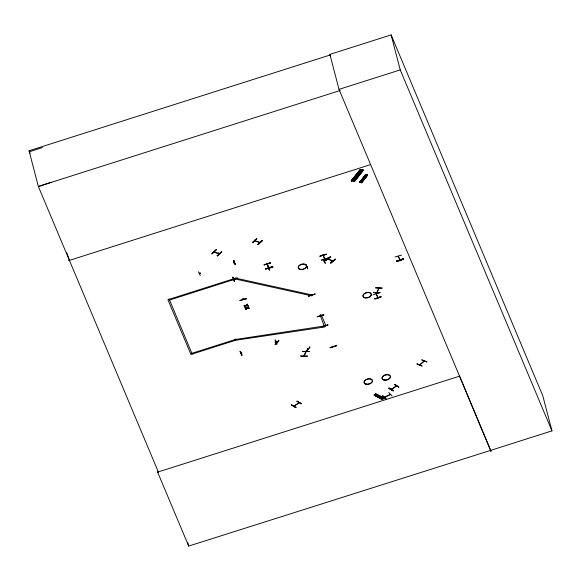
<?xml version="1.0" encoding="UTF-8"?>
<svg xmlns="http://www.w3.org/2000/svg" width="581" height="581" viewBox="0 0 581 581"><rect width="100%" height="100%" fill="white"/><g stroke="black" fill="none" stroke-linecap="round" stroke-linejoin="round"><path stroke-width="0.87" d="M384.52 397.31L385.174 396.976M390.512 394.484L384.629 397.23M235.363 339.035L235.458 340.299L190.931 354.461L167.916 299.702L235.16 278.314L235.479 279.062L311.91 295.874L312.578 295.061L236.147 278.248L235.479 279.062L169.492 300.05M391.311 389.277L391.805 388.979M396.002 386.358L396.438 385.878M307.298 267.057L306.819 266.483L307.334 267.028M324.351 261.639L323.937 261.566L324.314 261.624M417.158 363.597L416.984 364.105L422.14 365.885M307.799 349.261L307.167 349.123L307.908 349.079M303.994 355.993L305.759 351.694M304.408 355.666L304.219 356.059L306.013 351.708M305.584 352.13L305.984 351.752M327.953 259.039L332.702 261.189M295.896 407.187L295.678 407.666L291.488 405.008L295.918 407.426M389.125 387.803L388.907 388.275L393.105 390.919L393.315 390.432M389.117 388.108L393.337 390.672M325.65 260.796L330.306 257.013M382.654 395.915L386.176 398.965L382.676 395.872L382.908 395.465M211.956 253.868L216.154 249.707M252.612 242.393L256.882 238.646L252.633 242.597M256.664 238.602L252.626 242.618M373.627 292.178C373.162 293.035 380.439 293.616 380.032 292.33M373.677 292.41L380.068 292.642M275.111 344.439L278.909 340.35L275.125 344.424M275.365 344.468L278.822 340.299M198.361 271.748L200.234 275.467M232.836 277.014L234.165 281.24L234.455 280.834M240.04 351.447L241.623 355.318L241.907 354.918M240.338 351.316L241.921 355.151M306.957 266.991L306.841 266.432M214.549 252.248L214.694 251.733M389.851 394.593L390.403 394.346L384.586 397.273M398.435 256.635L398.602 256.236M234.426 279.163L234.637 279.49M243.112 299.658L243.265 299.215M311.692 295.402L311.903 295.729M325.019 326.34L324.634 326.028M333.116 346.283L333.523 346.494M374.28 395.124L382.298 399.575L383.99 398.116M374.266 395.145L374.6 394.869L382.676 399.183M374.433 394.833L382.835 399.162L382.516 399.394L374.12 395.073L375.754 393.853L384.15 398.174L375.914 393.903L375.442 394.172L383.947 398.334L383.627 398.573L375.348 394.325L375.711 394.063M199.479 273.528L200.256 273.44L199.675 273.644M234.274 262.641L233.613 262.859M241.166 353.212L241.878 353.139L241.224 353.342M275.96 342.318L275.249 342.521M302.643 351.65L309.194 351.49L302.57 351.36M419.627 364.875L424.115 361.019M424.283 361.15L419.794 364.948M376.815 292.468L378.943 288.205L377.04 292.475M396.591 385.995L391.369 389.459M417.158 363.902L421.937 366.146M200.205 273.491L199.915 272.794M233.635 262.648L234.158 262.677M234.201 262.656L233.562 262.844M374.12 395.153L382.371 399.401M382.501 399.416L374.375 395.065M360.329 169.427L351.193 180.909L360.59 169.587L360.133 169.492L351.193 180.909L351.817 181.032L360.895 169.543M360.692 169.608L351.759 181.018L352.195 181.098L361.157 169.703L360.772 169.63M361.142 169.71L352.188 181.112M353.706 181.301L362.689 169.921L353.524 181.381L354.526 181.577L363.481 170.175L363.205 169.921L362.464 169.972L353.582 181.395M353.894 181.461L362.907 170.073L353.735 181.316M354.301 181.432L363.256 170.03L354.149 181.504M359.486 182.347L365.565 174.627L367.497 175.019L361.702 182.797L359.472 182.332L365.943 174.699L360.111 182.47L365.754 174.794M359.595 182.231L365.943 174.699M359.966 182.369L365.957 174.765M367.512 175.077L361.542 182.681L367.533 175.092L367.119 174.946L361.041 182.659L361.455 182.746M367.134 175.004L361.164 182.608M361.418 182.739L367.388 175.135M291.698 404.863L295.969 407.477M307.269 349.166L307.865 349.101M306.042 350.982L306.434 351.345L309.913 347.162L309.528 346.813M306.093 265.125L307.748 268.996L306.071 264.856M398.239 256.344L400.149 259.998L400.04 259.649M400.098 259.983L400.018 259.409M376.19 293.971L377.803 297.821M269.025 267.834L268.923 267.485M243.047 299.585L243.134 298.707M324.358 258.313L324.619 259.206L323.087 255.393M323.051 255.495L323.486 255.662M320.603 315.832L320.334 315.033M211.942 253.643L216.205 249.895M212.014 253.933L216.183 249.692M218.71 253.178L218.739 253.737M218.659 253.679L218.826 253.025M217.185 255.793L221.702 251.914L217.468 255.894L217.105 255.502M254.601 240.265L254.819 240.839L254.906 240.127M258.138 244.637L262.372 240.665L257.855 244.543L262.024 240.302M262.162 240.585L257.891 244.514M302.65 351.563L309.092 351.628M375.66 287.965L382.044 288.154M299.099 402.822L293.986 406.213M247.433 304.045L246.083 305.512L244.078 305.424L245.712 305.504M244.55 306.441L244.754 307.022L246.191 305.831L248.174 305.918L247.964 305.315M246.765 307.995L245.799 309.52L247.245 308.329L249.22 308.409L249.017 307.814M330.284 256.787L325.44 260.746L330.11 256.933M325.44 260.746L330.364 257.078M330.567 263.033L335.222 259.249L330.436 262.75M335.397 259.329L330.771 263.149L335.426 259.366L335.084 258.966M245.792 305.795L244.754 307.022M246.417 305.257L247.557 304.335M247.462 307.756L248.683 307.124L248.479 306.543M374.963 395.508L376.597 394.288M378.543 397.368L380.177 396.148M379.386 397.803L381.013 396.576M380.127 398.188L381.761 396.961M380.962 398.617L382.596 397.397M381.521 398.907L383.155 397.687M378.028 297.748L377.49 296.971M322.956 254.972L323.523 255.647M291.488 405.044L291.706 404.558M296.993 401.362L301.474 403.795L296.92 401.072M298.961 402.662L294.102 406.163M301.474 403.78L297.029 401.282M394.702 384.404L398.639 387.157M394.339 384.317L394.702 384.419M391.274 389.328L396.38 385.915M394.412 384.607L398.893 387.04L394.673 384.397M277.805 342.492L277.384 342.347M388.783 392.509L392.095 395.93M233.7 278.531L233.715 279.127L233.649 278.597M254.754 240.127L254.936 240.657L259.998 242.459M233.831 279.047L234.688 278.989M328.112 258.908L332.869 261.058M421.966 359.806L426.926 361.861M421.748 359.951L426.73 361.985M29.319 151.794L42.428 147.559M51.462 182.26L38.353 186.486L29.05 150.769L330.146 55.013M329.892 54.382L391.122 34.911L542.836 395.893L551.95 430.877L490.727 450.348L339.006 89.372L329.892 54.382L330.582 56.023M339.006 89.372L400.236 69.902L551.95 430.877M340.313 90.454L38.353 186.486L158.337 471.961L157.625 472.186L188.687 546.089L490.727 450.348M68.703 260.615L370.663 164.583M401.609 255.095L395.065 256.947M400.004 259.663L399.597 259.199M403.192 258.785L401.565 259.3L403.178 258.741C403.904 259.649 396.62 262.046 396.685 260.796M396.75 261.043L403.265 259.039L396.772 261.109M396.838 261.268L403.33 259.206M373.031 294.887L379.473 292.613M191.875 353.313L235.138 339.551L235.458 340.299L324.619 326.994L320.087 315.004M379.48 297.029C385.087 295.344 374.629 300.341 374.6 298.525M320.378 315.897L321.591 315.512L325.905 325.767L235.479 339.478M374.672 298.816L381.172 296.768L374.672 298.801M158.315 471.91L157.604 472.135L459.586 376.154L490.945 451.437L490.487 449.701M233.787 260.477L235.407 264.362L235.044 264.478L233.823 260.491M233.831 260.506L233.388 260.324M200.191 273.462L199.537 273.666M270.499 262.815L263.992 264.863L270.506 262.757M264.057 265.009L270.557 262.968M267.623 265.924L268.023 266.076M231.245 279.751L237.796 277.921M265.662 268.945C279.483 264.508 271.102 268.509 265.582 268.654M272.242 267.107L265.742 269.148M269.359 270.012L267.747 266.149L269.301 269.991M319.92 256.294L326.42 254.253M326.449 254.34L319.862 256.163L326.377 254.042M324.503 258.865L324.619 259.206M326.326 258.414L327.96 257.935L328.112 258.414M328.025 258.182L321.453 259.947M321.525 260.223L328.112 258.4M244.775 298.823L246.409 298.336L246.562 298.816M239.902 300.348L246.482 298.59M239.968 300.595L246.562 298.801M314.996 294.015L308.496 296.056L315.011 293.957M308.562 296.201L315.062 294.168M320.472 315.403L320.589 315.788L320.4 314.946M321.235 315.323L323.682 314.604M323.828 315.062L317.168 316.594M317.248 316.87L323.828 315.047M275.474 340.154L277.093 344.046L276.73 344.155L275.082 340.008M240.047 351.461L240.403 351.345L241.979 355.209M321.409 326.798L327.996 324.968L321.409 326.776M321.475 326.929L327.974 324.888M336.581 345.274L336.74 345.782L330.24 347.823L330.081 347.315M323.544 259.562L325.302 263.418L323.682 259.533M219.175 253.868L214.12 252.045L219.327 253.708M259.816 242.626L254.79 240.795M234.339 278.539L234.615 279.446L234.702 279.025M399.873 260.056L398.29 256.286M376.415 293.899L376.59 294.24M324.626 259.249L324.351 258.407M267.449 264.035L267.652 264.442L267.492 263.861M268.763 267.964L268.487 267.02M276.774 344.09L275.234 340.234M382.16 288.016L375.58 287.762M246.489 305.548L248.174 305.918M247.542 308.046L249.22 308.409M248.683 307.124L247.136 308.003L245.124 307.923L246.838 308.286M307.661 349.261L307.226 349.13M376.43 293.942L378.013 297.704L377.933 297.138M267.354 264.486L267.529 263.847M364.955 175.404L366.894 175.789M364.548 175.92L366.488 176.304M363.946 176.689L365.885 177.074M363.408 177.372L365.347 177.764M362.798 178.149L364.737 178.534M360.198 181.454L362.137 181.846M309.884 347.133L306.434 351.338M277.682 342.637L277.21 342.558M375.435 394.092L383.838 398.413M375.442 394.172L383.678 398.443M393.388 390.722L388.914 388.29L393.119 390.868M221.463 251.813L217.243 255.778M235.065 264.391L233.547 260.549M267.296 264.471L267.195 263.948M217.468 255.88L221.681 251.9L221.354 251.551M192.188 354.061L169.064 298.859M29.05 150.769L30.089 153.231M269.635 269.962L267.238 264.144L269.01 267.848L268.712 266.955M234.528 281.124L232.887 277.21L234.426 281.117M265.677 268.967L272.082 266.614M66.779 252.713L69.415 260.382M391.122 34.911L400.236 69.902M328.555 258.785L328.65 259.148M324.583 258.24L324.917 259.162L323.181 254.812L323.486 255.749M322.956 254.885L323.261 255.822M321.475 315.069L321.591 315.512M307.255 355.804L307.233 356.342L300.776 356.247L300.805 355.725M268.458 267.122L268.589 267.638M247.056 307.712L247.245 308.329M246.01 305.214L246.191 305.831M243.047 298.685L243.185 299.2M245.603 308.939L245.799 309.52M242.822 298.757L242.902 299.331M245.051 307.632L245.255 308.228M244.005 305.134L244.209 305.737M236.031 277.812L236.147 278.248M235.051 277.878L235.16 278.314M234.15 278.393L234.368 278.924M218.674 253.033L218.855 253.563M235.029 339.115L235.138 339.551M200.111 272.939L200.205 273.302M187.786 542.639L188.687 546.089M307.298 356.059L300.849 355.971M275.205 342.362L275.917 342.158L275.205 342.362M336.646 345.521L330.153 347.605L336.66 345.557M384.092 380.068A4.263 2.593 -14.6 0 0 390.425 376.829A4.263 2.593 -14.6 0 0 384.215 375.464A4.263 2.593 -14.6 0 0 384.092 380.068M384.056 379.938A4.263 2.593 -14.6 0 0 390.388 376.706A4.263 2.593 -14.6 0 0 384.186 375.341A4.263 2.593 -14.6 0 0 384.056 379.938M366.117 384.223A4.263 2.593 -14.6 0 0 372.443 380.983A4.263 2.593 -14.6 0 0 366.241 379.618A4.263 2.593 -14.6 0 0 366.117 384.223M366.081 384.092A4.263 2.593 -14.6 0 0 372.414 380.86A4.263 2.593 -14.6 0 0 366.212 379.495A4.263 2.593 -14.6 0 0 366.081 384.092M365.028 297.864A4.249 2.578 -14.6 0 0 371.332 294.64A4.249 2.578 -14.6 0 0 365.151 293.282A4.249 2.578 -14.6 0 0 365.028 297.864M364.977 297.733A4.263 2.593 -14.6 0 0 371.31 294.494A4.263 2.593 -14.6 0 0 365.108 293.136A4.263 2.593 -14.6 0 0 364.977 297.733M300.261 269.439A4.249 2.578 -14.6 0 0 306.565 266.214A4.249 2.578 -14.6 0 0 300.384 264.856A4.249 2.578 -14.6 0 0 300.261 269.439M300.217 269.301A4.263 2.593 -14.6 0 0 306.543 266.069A4.263 2.593 -14.6 0 0 300.341 264.704A4.263 2.593 -14.6 0 0 300.217 269.301"/></g></svg>
